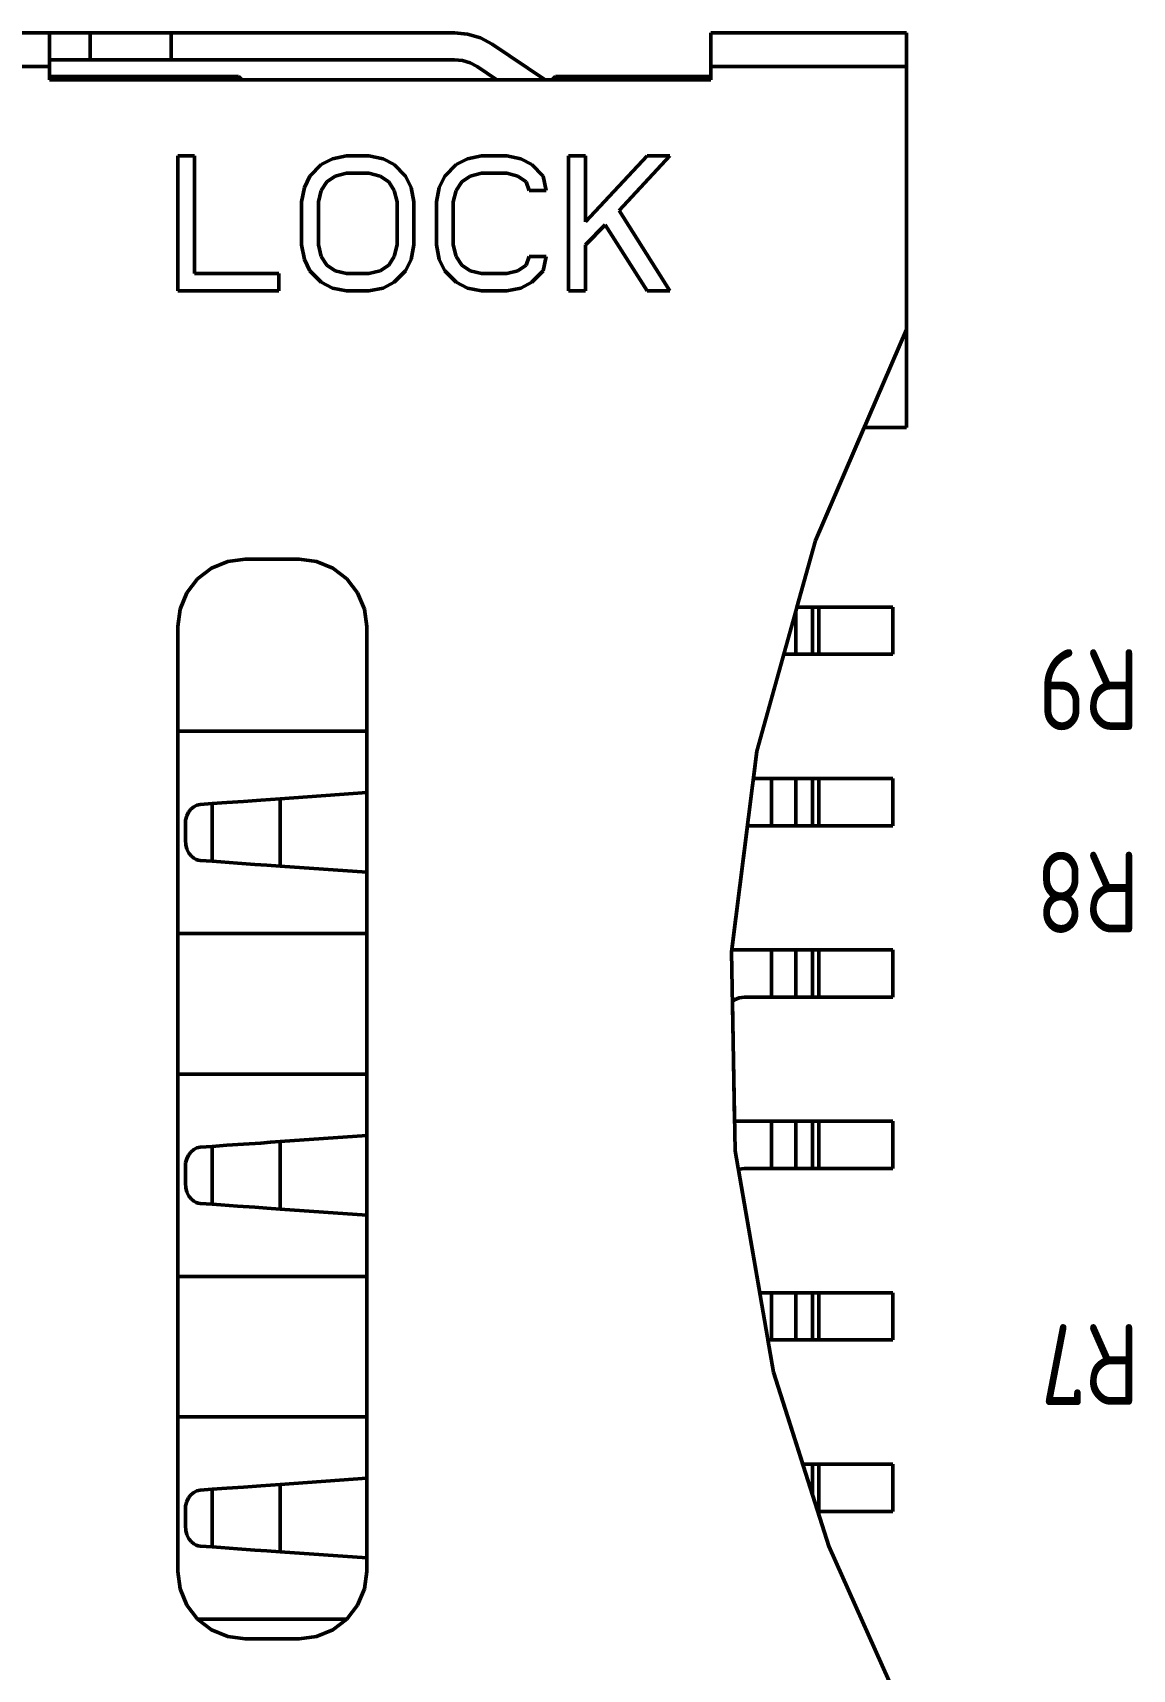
# Paper-space layout 'Layout1' of a CAD drawing. Extents: x -70 to 840, y -1 to 593.
# Drawn here: x 183.98 to 200.28, y 351.15 to 375.4 of the extents above; entities that cross this region are included whole.
import ezdxf

# ---------------------------------------------------------------- set-up
doc = ezdxf.new("R2010")
doc.units = 0
doc.header["$MEASUREMENT"] = 0
doc.layers.add('Основная', color=7, linetype='CONTINUOUS', lineweight=50)
doc.styles.add('GOST type A0', font='', dxfattribs={"oblique": 15, "height": 3.5})
doc.styles.get('GOST type A0').set_extended_font_data('GOST type A')

psp = doc.layouts.get("Layout1")

# ---------------------------------------------------------------- linework, layer by layer
at = {"layer": 'Основная'}
for p, q in [((184.228, 375.405), (167.492, 375.405)), ((184.228, 375.405), (167.492, 375.405)), ((184.228, 375.405), (167.632, 375.403)), ((184.228, 375.405), (167.632, 375.403)), ((190.228, 375.405), (184.228, 375.405)), ((184.228, 375.405), (184.248, 375.405)), ((184.228, 375.387), (184.228, 375.405)), ((190.228, 375.405), (184.228, 375.405)), ((184.228, 375.405), (184.248, 375.405)), ((184.228, 375.387), (184.228, 375.405)), ((184.248, 375.405), (184.308, 375.405)), ((184.248, 375.405), (184.308, 375.405)), ((184.308, 375.405), (184.404, 375.405)), ((184.308, 375.405), (184.404, 375.405)), ((184.404, 375.405), (184.528, 375.405)), ((184.404, 375.405), (184.528, 375.405)), ((184.528, 375.405), (184.672, 375.405)), ((184.528, 375.405), (184.672, 375.405)), ((184.672, 375.405), (184.828, 375.405)), ((184.672, 375.405), (184.828, 375.405)), ((186.028, 375.405), (184.828, 375.405)), ((184.828, 375.005), (184.828, 375.405)), ((186.028, 375.405), (184.828, 375.405)), ((184.828, 375.005), (184.828, 375.405)), ((186.028, 375.405), (190.228, 375.405)), ((186.028, 375.005), (186.028, 375.405)), ((186.028, 375.405), (190.228, 375.405)), ((186.028, 375.005), (186.028, 375.405)), ((190.424, 375.385), (190.228, 375.405)), ((190.424, 375.385), (190.228, 375.405)), ((190.424, 375.385), (190.228, 375.405)), ((190.424, 375.385), (190.228, 375.405)), ((196.928, 375.405), (194.028, 375.405)), ((194.028, 375.405), (194.028, 374.755)), ((194.028, 375.405), (196.928, 375.405)), ((194.028, 375.387), (194.028, 375.405)), ((196.928, 375.405), (194.028, 375.405)), ((194.028, 375.405), (194.028, 374.755)), ((194.028, 375.405), (196.928, 375.405)), ((194.028, 375.387), (194.028, 375.405)), ((196.928, 369.555), (196.928, 375.405)), ((196.928, 375.387), (196.928, 375.405)), ((196.928, 369.555), (196.928, 375.405)), ((196.928, 375.387), (196.928, 375.405)), ((184.228, 375.337), (184.228, 375.387)), ((184.228, 375.035), (184.228, 375.387)), ((184.228, 375.337), (184.228, 375.387)), ((184.228, 375.035), (184.228, 375.387)), ((184.228, 375.259), (184.228, 375.337)), ((184.228, 375.259), (184.228, 375.337)), ((184.228, 375.155), (184.228, 375.259)), ((184.228, 375.155), (184.228, 375.259)), ((184.228, 375.035), (184.228, 375.155)), ((184.228, 375.035), (184.228, 375.155)), ((190.614, 375.327), (190.424, 375.385)), ((190.614, 375.327), (190.424, 375.385)), ((190.614, 375.327), (190.424, 375.385)), ((190.614, 375.327), (190.424, 375.385)), ((190.786, 375.235), (190.614, 375.327)), ((190.786, 375.235), (190.614, 375.327)), ((190.786, 375.235), (190.614, 375.327)), ((190.786, 375.235), (190.614, 375.327)), ((191.574, 374.705), (190.786, 375.235)), ((191.574, 374.705), (190.786, 375.235)), ((191.574, 374.705), (190.786, 375.235)), ((191.574, 374.705), (190.786, 375.235)), ((194.028, 375.337), (194.028, 375.387)), ((194.028, 375.337), (194.028, 375.387)), ((194.028, 375.259), (194.028, 375.337)), ((194.028, 375.259), (194.028, 375.337)), ((194.028, 375.155), (194.028, 375.259)), ((194.028, 375.155), (194.028, 375.259)), ((194.028, 375.035), (194.028, 375.155)), ((194.028, 375.035), (194.028, 375.155)), ((196.928, 375.337), (196.928, 375.387)), ((196.928, 375.337), (196.928, 375.387)), ((196.928, 375.259), (196.928, 375.337)), ((196.928, 375.259), (196.928, 375.337)), ((196.928, 375.155), (196.928, 375.259)), ((196.928, 375.155), (196.928, 375.259)), ((196.928, 375.035), (196.928, 375.155)), ((196.928, 375.035), (196.928, 375.155)), ((184.228, 374.905), (184.228, 375.035)), ((184.228, 374.905), (184.228, 375.035)), ((184.248, 375.005), (184.228, 375.005)), ((184.248, 375.005), (184.228, 375.005)), ((184.248, 375.005), (184.308, 375.005)), ((184.248, 375.005), (184.308, 375.005)), ((184.308, 375.005), (184.404, 375.005)), ((184.308, 375.005), (184.404, 375.005)), ((184.404, 375.005), (184.528, 375.005)), ((184.404, 375.005), (184.528, 375.005)), ((184.528, 375.005), (184.672, 375.005)), ((184.528, 375.005), (184.672, 375.005)), ((184.828, 375.005), (184.672, 375.005)), ((184.828, 375.005), (184.672, 375.005)), ((186.028, 375.005), (184.828, 375.005)), ((186.028, 375.005), (184.828, 375.005)), ((186.028, 375.005), (190.228, 375.005)), ((186.028, 375.005), (190.228, 375.005)), ((190.346, 374.993), (190.228, 375.005)), ((190.346, 374.993), (190.228, 375.005)), ((190.46, 374.959), (190.346, 374.993)), ((190.46, 374.959), (190.346, 374.993)), ((190.564, 374.903), (190.46, 374.959)), ((190.564, 374.903), (190.46, 374.959)), ((194.028, 374.905), (194.028, 375.035)), ((194.028, 374.905), (194.028, 375.035)), ((196.928, 374.905), (196.928, 375.035)), ((196.928, 374.905), (196.928, 375.035)), ((184.228, 374.905), (170.728, 374.905)), ((184.228, 374.905), (170.728, 374.905)), ((184.228, 374.705), (184.228, 374.905)), ((184.228, 374.705), (184.228, 374.905)), ((187.028, 374.755), (184.228, 374.755)), ((187.028, 374.755), (184.228, 374.755)), ((184.228, 374.705), (194.028, 374.705)), ((184.228, 374.705), (194.028, 374.705)), ((187.078, 374.705), (187.028, 374.755)), ((187.078, 374.705), (187.028, 374.755)), ((190.856, 374.705), (190.564, 374.903)), ((190.856, 374.705), (190.564, 374.903)), ((191.678, 374.705), (191.574, 374.705)), ((191.678, 374.705), (191.574, 374.705)), ((191.728, 374.755), (191.678, 374.705)), ((191.678, 374.705), (191.728, 374.755)), ((191.728, 374.755), (191.678, 374.705)), ((191.678, 374.705), (191.728, 374.755)), ((194.028, 374.755), (191.728, 374.755)), ((194.028, 374.755), (191.728, 374.755)), ((194.028, 374.755), (191.728, 374.755)), ((194.028, 374.755), (191.728, 374.755)), ((194.028, 374.705), (194.028, 374.905)), ((194.028, 374.905), (196.928, 374.905)), ((194.028, 374.705), (194.028, 374.905)), ((194.028, 374.905), (196.928, 374.905)), ((196.928, 371.005), (196.928, 374.905)), ((196.928, 371.005), (196.928, 374.905)), ((186.128, 371.579), (186.128, 373.579)), ((186.128, 373.579), (186.378, 373.579)), ((186.128, 371.579), (186.128, 373.579)), ((186.128, 373.579), (186.378, 373.579)), ((186.378, 371.835), (186.378, 373.579)), ((186.378, 371.835), (186.378, 373.579)), ((188.086, 373.281), (188.254, 373.451)), ((188.086, 373.281), (188.254, 373.451)), ((188.254, 373.451), (188.42, 373.537)), ((188.254, 373.451), (188.42, 373.537)), ((188.42, 373.537), (188.628, 373.579)), ((188.42, 373.537), (188.628, 373.579)), ((188.628, 373.579), (188.962, 373.579)), ((188.628, 373.579), (188.962, 373.579)), ((189.17, 373.537), (188.962, 373.579)), ((189.17, 373.537), (188.962, 373.579)), ((189.336, 373.451), (189.17, 373.537)), ((189.336, 373.451), (189.17, 373.537)), ((189.504, 373.281), (189.336, 373.451)), ((189.504, 373.281), (189.336, 373.451)), ((190.086, 373.281), (190.254, 373.451)), ((190.086, 373.281), (190.254, 373.451)), ((190.254, 373.451), (190.42, 373.537)), ((190.254, 373.451), (190.42, 373.537)), ((190.42, 373.537), (190.628, 373.579)), ((190.42, 373.537), (190.628, 373.579)), ((190.628, 373.579), (191.004, 373.579)), ((190.628, 373.579), (191.004, 373.579)), ((191.212, 373.537), (191.004, 373.579)), ((191.212, 373.537), (191.004, 373.579)), ((191.378, 373.451), (191.212, 373.537)), ((191.378, 373.451), (191.212, 373.537)), ((191.544, 373.281), (191.378, 373.451)), ((191.544, 373.281), (191.378, 373.451)), ((191.92, 373.579), (192.17, 373.579)), ((191.92, 371.579), (191.92, 373.579)), ((191.92, 373.579), (192.17, 373.579)), ((191.92, 371.579), (191.92, 373.579)), ((192.17, 372.601), (193.086, 373.579)), ((192.17, 372.601), (192.17, 373.579)), ((192.17, 372.601), (193.086, 373.579)), ((192.17, 372.601), (192.17, 373.579)), ((192.67, 372.771), (193.42, 373.579)), ((192.67, 372.771), (193.42, 373.579)), ((193.086, 373.579), (193.42, 373.579)), ((193.086, 373.579), (193.42, 373.579)), ((188.004, 373.111), (188.086, 373.281)), ((188.004, 373.111), (188.086, 373.281)), ((188.336, 373.197), (188.462, 373.281)), ((188.336, 373.197), (188.462, 373.281)), ((188.462, 373.281), (188.628, 373.323)), ((188.462, 373.281), (188.628, 373.323)), ((188.962, 373.323), (188.628, 373.323)), ((188.962, 373.323), (188.628, 373.323)), ((189.128, 373.281), (188.962, 373.323)), ((189.128, 373.281), (188.962, 373.323)), ((189.254, 373.197), (189.128, 373.281)), ((189.254, 373.197), (189.128, 373.281)), ((189.586, 373.111), (189.504, 373.281)), ((189.586, 373.111), (189.504, 373.281)), ((190.004, 373.111), (190.086, 373.281)), ((190.004, 373.111), (190.086, 373.281)), ((190.336, 373.197), (190.462, 373.281)), ((190.336, 373.197), (190.462, 373.281)), ((190.462, 373.281), (190.628, 373.323)), ((190.462, 373.281), (190.628, 373.323)), ((190.628, 373.323), (191.004, 373.323)), ((190.628, 373.323), (191.004, 373.323)), ((191.17, 373.281), (191.004, 373.323)), ((191.17, 373.281), (191.004, 373.323)), ((191.294, 373.197), (191.17, 373.281)), ((191.294, 373.197), (191.17, 373.281)), ((191.586, 373.069), (191.544, 373.281)), ((191.586, 373.069), (191.544, 373.281)), ((187.962, 372.899), (188.004, 373.111)), ((187.962, 372.899), (188.004, 373.111)), ((188.212, 372.899), (188.254, 373.069)), ((188.212, 372.899), (188.254, 373.069)), ((188.254, 373.069), (188.336, 373.197)), ((188.254, 373.069), (188.336, 373.197)), ((189.336, 373.069), (189.254, 373.197)), ((189.336, 373.069), (189.254, 373.197)), ((189.378, 372.899), (189.336, 373.069)), ((189.378, 372.899), (189.336, 373.069)), ((189.628, 372.899), (189.586, 373.111)), ((189.628, 372.899), (189.586, 373.111)), ((189.962, 372.899), (190.004, 373.111)), ((189.962, 372.899), (190.004, 373.111)), ((190.212, 372.899), (190.254, 373.069)), ((190.212, 372.899), (190.254, 373.069)), ((190.254, 373.069), (190.336, 373.197)), ((190.254, 373.069), (190.336, 373.197)), ((191.336, 373.069), (191.294, 373.197)), ((191.336, 373.069), (191.294, 373.197)), ((191.336, 373.069), (191.586, 373.069)), ((191.336, 373.069), (191.586, 373.069)), ((187.962, 372.261), (187.962, 372.899)), ((187.962, 372.261), (187.962, 372.899)), ((188.212, 372.261), (188.212, 372.899)), ((188.212, 372.261), (188.212, 372.899)), ((189.378, 372.261), (189.378, 372.899)), ((189.378, 372.261), (189.378, 372.899)), ((189.628, 372.261), (189.628, 372.899)), ((189.628, 372.261), (189.628, 372.899)), ((189.962, 372.261), (189.962, 372.899)), ((189.962, 372.261), (189.962, 372.899)), ((190.212, 372.261), (190.212, 372.899)), ((190.212, 372.261), (190.212, 372.899)), ((193.42, 371.579), (192.67, 372.771)), ((193.42, 371.579), (192.67, 372.771)), ((192.17, 372.261), (192.462, 372.557)), ((192.17, 372.261), (192.462, 372.557)), ((193.086, 371.579), (192.462, 372.557)), ((193.086, 371.579), (192.462, 372.557)), ((188.004, 372.047), (187.962, 372.261)), ((188.004, 372.047), (187.962, 372.261)), ((188.254, 372.089), (188.212, 372.261)), ((188.254, 372.089), (188.212, 372.261)), ((189.336, 372.089), (189.378, 372.261)), ((189.336, 372.089), (189.378, 372.261)), ((189.586, 372.047), (189.628, 372.261)), ((189.586, 372.047), (189.628, 372.261)), ((190.004, 372.047), (189.962, 372.261)), ((190.004, 372.047), (189.962, 372.261)), ((190.254, 372.089), (190.212, 372.261)), ((190.254, 372.089), (190.212, 372.261)), ((192.17, 371.579), (192.17, 372.261)), ((192.17, 371.579), (192.17, 372.261)), ((188.086, 371.877), (188.004, 372.047)), ((188.086, 371.877), (188.004, 372.047)), ((188.336, 371.963), (188.254, 372.089)), ((188.336, 371.963), (188.254, 372.089)), ((189.254, 371.963), (189.336, 372.089)), ((189.254, 371.963), (189.336, 372.089)), ((189.504, 371.877), (189.586, 372.047)), ((189.504, 371.877), (189.586, 372.047)), ((190.086, 371.877), (190.004, 372.047)), ((190.086, 371.877), (190.004, 372.047)), ((190.336, 371.963), (190.254, 372.089)), ((190.336, 371.963), (190.254, 372.089)), ((191.294, 371.963), (191.336, 372.089)), ((191.294, 371.963), (191.336, 372.089)), ((191.336, 372.089), (191.586, 372.089)), ((191.336, 372.089), (191.586, 372.089)), ((191.544, 371.877), (191.586, 372.089)), ((191.544, 371.877), (191.586, 372.089)), ((186.378, 371.835), (187.628, 371.835)), ((186.378, 371.835), (187.628, 371.835)), ((187.628, 371.579), (187.628, 371.835)), ((187.628, 371.579), (187.628, 371.835)), ((188.254, 371.707), (188.086, 371.877)), ((188.254, 371.707), (188.086, 371.877)), ((188.462, 371.877), (188.336, 371.963)), ((188.462, 371.877), (188.336, 371.963)), ((188.628, 371.835), (188.462, 371.877)), ((188.628, 371.835), (188.462, 371.877)), ((188.628, 371.835), (188.962, 371.835)), ((188.628, 371.835), (188.962, 371.835)), ((188.962, 371.835), (189.128, 371.877)), ((188.962, 371.835), (189.128, 371.877)), ((189.128, 371.877), (189.254, 371.963)), ((189.128, 371.877), (189.254, 371.963)), ((189.336, 371.707), (189.504, 371.877)), ((189.336, 371.707), (189.504, 371.877)), ((190.254, 371.707), (190.086, 371.877)), ((190.254, 371.707), (190.086, 371.877)), ((190.462, 371.877), (190.336, 371.963)), ((190.462, 371.877), (190.336, 371.963)), ((190.628, 371.835), (190.462, 371.877)), ((190.628, 371.835), (190.462, 371.877)), ((190.628, 371.835), (191.004, 371.835)), ((190.628, 371.835), (191.004, 371.835)), ((191.004, 371.835), (191.17, 371.877)), ((191.004, 371.835), (191.17, 371.877)), ((191.17, 371.877), (191.294, 371.963)), ((191.17, 371.877), (191.294, 371.963)), ((191.378, 371.707), (191.544, 371.877)), ((191.378, 371.707), (191.544, 371.877)), ((186.128, 371.579), (187.628, 371.579)), ((186.128, 371.579), (187.628, 371.579)), ((188.42, 371.621), (188.254, 371.707)), ((188.42, 371.621), (188.254, 371.707)), ((188.628, 371.579), (188.42, 371.621)), ((188.628, 371.579), (188.42, 371.621)), ((188.628, 371.579), (188.962, 371.579)), ((188.628, 371.579), (188.962, 371.579)), ((188.962, 371.579), (189.17, 371.621)), ((188.962, 371.579), (189.17, 371.621)), ((189.17, 371.621), (189.336, 371.707)), ((189.17, 371.621), (189.336, 371.707)), ((190.42, 371.621), (190.254, 371.707)), ((190.42, 371.621), (190.254, 371.707)), ((190.628, 371.579), (190.42, 371.621)), ((190.628, 371.579), (190.42, 371.621)), ((190.628, 371.579), (191.004, 371.579)), ((190.628, 371.579), (191.004, 371.579)), ((191.004, 371.579), (191.212, 371.621)), ((191.004, 371.579), (191.212, 371.621)), ((191.212, 371.621), (191.378, 371.707)), ((191.212, 371.621), (191.378, 371.707)), ((191.92, 371.579), (192.17, 371.579)), ((191.92, 371.579), (192.17, 371.579)), ((193.086, 371.579), (193.42, 371.579)), ((193.086, 371.579), (193.42, 371.579)), ((195.578, 367.883), (196.928, 371.005)), ((195.578, 367.883), (196.928, 371.005)), ((196.928, 369.555), (196.928, 371.005)), ((196.928, 369.555), (196.928, 371.005)), ((195.578, 367.883), (196.302, 369.555)), ((195.578, 367.883), (196.302, 369.555)), ((196.302, 369.555), (196.928, 369.555)), ((196.928, 369.555), (196.302, 369.555)), ((196.302, 369.555), (196.928, 369.555)), ((196.928, 369.555), (196.302, 369.555)), ((194.712, 364.761), (195.578, 367.883)), ((194.712, 364.761), (195.578, 367.883)), ((195.304, 366.895), (195.578, 367.883)), ((195.304, 366.895), (195.578, 367.883)), ((186.422, 367.311), (186.628, 367.471)), ((186.422, 367.311), (186.628, 367.471)), ((186.628, 367.471), (186.87, 367.571)), ((186.628, 367.471), (186.87, 367.571)), ((186.87, 367.571), (187.128, 367.605)), ((186.87, 367.571), (187.128, 367.605)), ((187.928, 367.605), (187.128, 367.605)), ((187.928, 367.605), (187.128, 367.605)), ((188.186, 367.571), (187.928, 367.605)), ((188.186, 367.571), (187.928, 367.605)), ((188.428, 367.471), (188.186, 367.571)), ((188.428, 367.471), (188.186, 367.571)), ((188.636, 367.311), (188.428, 367.471)), ((188.636, 367.311), (188.428, 367.471)), ((186.262, 367.105), (186.422, 367.311)), ((186.262, 367.105), (186.422, 367.311)), ((188.794, 367.105), (188.636, 367.311)), ((188.794, 367.105), (188.636, 367.311)), ((186.162, 366.863), (186.262, 367.105)), ((186.162, 366.863), (186.262, 367.105)), ((188.894, 366.863), (188.794, 367.105)), ((188.894, 366.863), (188.794, 367.105)), ((186.128, 366.605), (186.162, 366.863)), ((186.128, 366.605), (186.162, 366.863)), ((188.928, 366.605), (188.894, 366.863)), ((188.928, 366.605), (188.894, 366.863)), ((195.288, 366.195), (195.288, 366.839)), ((195.288, 366.195), (195.288, 366.839)), ((196.728, 366.895), (195.304, 366.895)), ((195.304, 366.895), (195.538, 366.895)), ((196.728, 366.895), (195.304, 366.895)), ((195.304, 366.895), (195.538, 366.895)), ((195.554, 366.895), (195.538, 366.895)), ((195.538, 366.195), (195.538, 366.895)), ((195.554, 366.895), (195.538, 366.895)), ((195.538, 366.195), (195.538, 366.895)), ((195.554, 366.895), (195.574, 366.895)), ((195.554, 366.895), (195.574, 366.895)), ((195.574, 366.895), (195.6, 366.895)), ((195.574, 366.895), (195.6, 366.895)), ((195.6, 366.895), (195.628, 366.895)), ((195.6, 366.895), (195.628, 366.895)), ((195.628, 366.895), (196.728, 366.895)), ((195.628, 366.195), (195.628, 366.895)), ((195.628, 366.895), (196.728, 366.895)), ((195.628, 366.195), (195.628, 366.895)), ((196.728, 366.195), (196.728, 366.895)), ((196.728, 366.195), (196.728, 366.895)), ((196.728, 366.195), (196.728, 366.895)), ((196.728, 366.195), (196.728, 366.895)), ((186.128, 352.605), (186.128, 366.605)), ((186.128, 352.605), (186.128, 366.605)), ((188.928, 352.605), (188.928, 366.605)), ((188.928, 352.605), (188.928, 366.605)), ((194.712, 364.761), (195.11, 366.195)), ((194.712, 364.761), (195.11, 366.195)), ((195.11, 366.195), (196.728, 366.195)), ((195.11, 366.195), (195.14, 366.195)), ((195.11, 366.195), (196.728, 366.195)), ((195.11, 366.195), (195.14, 366.195)), ((195.14, 366.195), (195.2, 366.195)), ((195.14, 366.195), (195.2, 366.195)), ((195.2, 366.195), (195.25, 366.195)), ((195.2, 366.195), (195.25, 366.195)), ((195.25, 366.195), (195.288, 366.195)), ((195.25, 366.195), (195.288, 366.195)), ((195.288, 366.195), (195.538, 366.195)), ((195.288, 366.195), (195.538, 366.195)), ((195.548, 366.195), (195.538, 366.195)), ((195.548, 366.195), (195.538, 366.195)), ((195.548, 366.195), (195.56, 366.195)), ((195.548, 366.195), (195.56, 366.195)), ((195.56, 366.195), (195.576, 366.195)), ((195.56, 366.195), (195.576, 366.195)), ((195.576, 366.195), (195.592, 366.195)), ((195.576, 366.195), (195.592, 366.195)), ((195.592, 366.195), (195.61, 366.195)), ((195.592, 366.195), (195.61, 366.195)), ((195.61, 366.195), (195.628, 366.195)), ((195.61, 366.195), (195.628, 366.195)), ((195.628, 366.195), (196.728, 366.195)), ((195.628, 366.195), (196.728, 366.195)), ((188.928, 365.055), (186.128, 365.055)), ((188.928, 365.055), (186.128, 365.055)), ((194.334, 361.787), (194.712, 364.761)), ((194.334, 361.787), (194.712, 364.761)), ((194.66, 364.355), (194.712, 364.761)), ((194.66, 364.355), (194.712, 364.761)), ((196.728, 364.355), (194.66, 364.355)), ((194.66, 364.355), (194.928, 364.355)), ((196.728, 364.355), (194.66, 364.355)), ((194.66, 364.355), (194.928, 364.355)), ((194.928, 364.355), (195.038, 364.355)), ((194.928, 363.655), (194.928, 364.355)), ((194.928, 364.355), (195.038, 364.355)), ((194.928, 363.655), (194.928, 364.355)), ((195.038, 364.355), (195.14, 364.355)), ((195.038, 364.355), (195.14, 364.355)), ((195.14, 364.355), (195.226, 364.355)), ((195.14, 364.355), (195.226, 364.355)), ((195.226, 364.355), (195.288, 364.355)), ((195.226, 364.355), (195.288, 364.355)), ((195.288, 364.355), (195.538, 364.355)), ((195.288, 363.655), (195.288, 364.355)), ((195.288, 364.355), (195.538, 364.355)), ((195.288, 363.655), (195.288, 364.355)), ((195.554, 364.355), (195.538, 364.355)), ((195.538, 363.655), (195.538, 364.355)), ((195.554, 364.355), (195.538, 364.355)), ((195.538, 363.655), (195.538, 364.355)), ((195.554, 364.355), (195.574, 364.355)), ((195.554, 364.355), (195.574, 364.355)), ((195.574, 364.355), (195.6, 364.355)), ((195.574, 364.355), (195.6, 364.355)), ((195.6, 364.355), (195.628, 364.355)), ((195.6, 364.355), (195.628, 364.355)), ((195.628, 364.355), (196.728, 364.355)), ((195.628, 363.655), (195.628, 364.355)), ((195.628, 364.355), (196.728, 364.355)), ((195.628, 363.655), (195.628, 364.355)), ((196.728, 363.655), (196.728, 364.355)), ((196.728, 363.655), (196.728, 364.355)), ((196.728, 363.655), (196.728, 364.355)), ((196.728, 363.655), (196.728, 364.355)), ((186.636, 363.983), (186.856, 363.999)), ((186.636, 363.983), (186.856, 363.999)), ((186.856, 363.999), (187.102, 364.015)), ((186.856, 363.999), (187.102, 364.015)), ((187.102, 364.015), (187.36, 364.033)), ((187.102, 364.015), (187.36, 364.033)), ((187.36, 364.033), (187.502, 364.043)), ((187.36, 364.033), (187.502, 364.043)), ((187.502, 364.043), (187.646, 364.053)), ((187.502, 364.043), (187.646, 364.053)), ((187.646, 364.053), (188.928, 364.145)), ((187.646, 364.053), (188.928, 364.145)), ((187.646, 363.055), (187.646, 364.053)), ((187.646, 363.055), (187.646, 364.053)), ((186.244, 363.737), (186.262, 363.799)), ((186.244, 363.737), (186.262, 363.799)), ((186.262, 363.799), (186.286, 363.853)), ((186.262, 363.799), (186.286, 363.853)), ((186.286, 363.853), (186.32, 363.899)), ((186.286, 363.853), (186.32, 363.899)), ((186.32, 363.899), (186.364, 363.935)), ((186.32, 363.899), (186.364, 363.935)), ((186.364, 363.935), (186.41, 363.959)), ((186.364, 363.935), (186.41, 363.959)), ((186.41, 363.959), (186.46, 363.971)), ((186.41, 363.959), (186.46, 363.971)), ((186.46, 363.971), (186.636, 363.983)), ((186.46, 363.971), (186.636, 363.983)), ((186.636, 363.127), (186.636, 363.983)), ((186.636, 363.127), (186.636, 363.983)), ((186.24, 363.671), (186.244, 363.737)), ((186.24, 363.671), (186.244, 363.737)), ((186.24, 363.439), (186.24, 363.671)), ((186.24, 363.439), (186.24, 363.671)), ((194.338, 361.815), (194.572, 363.655)), ((194.338, 361.815), (194.572, 363.655)), ((194.928, 363.655), (194.57, 363.655)), ((194.928, 363.655), (194.57, 363.655)), ((194.572, 363.655), (196.728, 363.655)), ((194.572, 363.655), (196.728, 363.655)), ((195.002, 363.655), (194.928, 363.655)), ((195.002, 363.655), (194.928, 363.655)), ((195.074, 363.655), (195.002, 363.655)), ((195.074, 363.655), (195.002, 363.655)), ((195.074, 363.655), (195.14, 363.655)), ((195.074, 363.655), (195.14, 363.655)), ((195.14, 363.655), (195.2, 363.655)), ((195.14, 363.655), (195.2, 363.655)), ((195.2, 363.655), (195.25, 363.655)), ((195.2, 363.655), (195.25, 363.655)), ((195.25, 363.655), (195.288, 363.655)), ((195.25, 363.655), (195.288, 363.655)), ((195.288, 363.655), (195.538, 363.655)), ((195.288, 363.655), (195.538, 363.655)), ((195.548, 363.655), (195.538, 363.655)), ((195.548, 363.655), (195.538, 363.655)), ((195.56, 363.655), (195.548, 363.655)), ((195.56, 363.655), (195.548, 363.655)), ((195.56, 363.655), (195.576, 363.655)), ((195.56, 363.655), (195.576, 363.655)), ((195.576, 363.655), (195.592, 363.655)), ((195.576, 363.655), (195.592, 363.655)), ((195.592, 363.655), (195.61, 363.655)), ((195.592, 363.655), (195.61, 363.655)), ((195.61, 363.655), (195.628, 363.655)), ((195.61, 363.655), (195.628, 363.655)), ((195.628, 363.655), (196.728, 363.655)), ((195.628, 363.655), (196.728, 363.655)), ((186.246, 363.369), (186.24, 363.439)), ((186.246, 363.369), (186.24, 363.439)), ((186.262, 363.305), (186.246, 363.369)), ((186.262, 363.305), (186.246, 363.369)), ((186.292, 363.247), (186.262, 363.305)), ((186.292, 363.247), (186.262, 363.305)), ((186.33, 363.201), (186.292, 363.247)), ((186.33, 363.201), (186.292, 363.247)), ((186.364, 363.173), (186.33, 363.201)), ((186.364, 363.173), (186.33, 363.201)), ((186.402, 363.153), (186.364, 363.173)), ((186.402, 363.153), (186.364, 363.173)), ((186.43, 363.143), (186.402, 363.153)), ((186.43, 363.143), (186.402, 363.153)), ((186.46, 363.139), (186.43, 363.143)), ((186.46, 363.139), (186.43, 363.143)), ((186.636, 363.127), (186.46, 363.139)), ((186.636, 363.127), (186.46, 363.139)), ((186.764, 363.117), (186.636, 363.127)), ((186.764, 363.117), (186.636, 363.127)), ((187.014, 363.099), (186.764, 363.117)), ((187.014, 363.099), (186.764, 363.117)), ((187.27, 363.081), (187.014, 363.099)), ((187.27, 363.081), (187.014, 363.099)), ((187.45, 363.069), (187.27, 363.081)), ((187.45, 363.069), (187.27, 363.081)), ((187.646, 363.055), (187.45, 363.069)), ((187.646, 363.055), (187.45, 363.069)), ((188.928, 362.965), (187.646, 363.055)), ((188.928, 362.965), (187.646, 363.055)), ((188.928, 362.055), (186.128, 362.055)), ((188.928, 362.055), (186.128, 362.055)), ((194.336, 361.815), (194.928, 361.815)), ((194.336, 361.815), (194.928, 361.815)), ((196.728, 361.815), (194.338, 361.815)), ((196.728, 361.815), (194.338, 361.815)), ((194.928, 361.815), (195.038, 361.815)), ((194.928, 361.115), (194.928, 361.815)), ((194.928, 361.815), (195.038, 361.815)), ((194.928, 361.115), (194.928, 361.815)), ((195.14, 361.815), (195.038, 361.815)), ((195.14, 361.815), (195.038, 361.815)), ((195.14, 361.815), (195.226, 361.815)), ((195.14, 361.815), (195.226, 361.815)), ((195.288, 361.815), (195.226, 361.815)), ((195.288, 361.815), (195.226, 361.815)), ((195.288, 361.815), (195.538, 361.815)), ((195.288, 361.115), (195.288, 361.815)), ((195.288, 361.815), (195.538, 361.815)), ((195.288, 361.115), (195.288, 361.815)), ((195.538, 361.815), (195.554, 361.815)), ((195.538, 361.115), (195.538, 361.815)), ((195.538, 361.815), (195.554, 361.815)), ((195.538, 361.115), (195.538, 361.815)), ((195.554, 361.815), (195.574, 361.815)), ((195.554, 361.815), (195.574, 361.815)), ((195.574, 361.815), (195.6, 361.815)), ((195.574, 361.815), (195.6, 361.815)), ((195.628, 361.815), (195.6, 361.815)), ((195.628, 361.815), (195.6, 361.815)), ((196.728, 361.815), (195.628, 361.815)), ((195.628, 361.115), (195.628, 361.815)), ((196.728, 361.815), (195.628, 361.815)), ((195.628, 361.115), (195.628, 361.815)), ((196.728, 361.115), (196.728, 361.815)), ((196.728, 361.115), (196.728, 361.815)), ((196.728, 361.115), (196.728, 361.815)), ((196.728, 361.115), (196.728, 361.815)), ((194.39, 358.837), (194.334, 361.787)), ((194.39, 358.837), (194.334, 361.787)), ((194.378, 361.075), (194.45, 361.105)), ((194.378, 361.075), (194.45, 361.105)), ((194.378, 361.075), (194.45, 361.105)), ((194.378, 361.075), (194.45, 361.105)), ((194.45, 361.105), (194.528, 361.115)), ((194.45, 361.105), (194.528, 361.115)), ((194.45, 361.105), (194.528, 361.115)), ((194.45, 361.105), (194.528, 361.115)), ((194.528, 361.115), (196.728, 361.115)), ((194.928, 361.115), (194.528, 361.115)), ((194.528, 361.115), (196.728, 361.115)), ((194.928, 361.115), (194.528, 361.115)), ((195.002, 361.115), (194.928, 361.115)), ((195.002, 361.115), (194.928, 361.115)), ((195.074, 361.115), (195.002, 361.115)), ((195.074, 361.115), (195.002, 361.115)), ((195.074, 361.115), (195.14, 361.115)), ((195.074, 361.115), (195.14, 361.115)), ((195.14, 361.115), (195.2, 361.115)), ((195.14, 361.115), (195.2, 361.115)), ((195.2, 361.115), (195.25, 361.115)), ((195.2, 361.115), (195.25, 361.115)), ((195.25, 361.115), (195.288, 361.115)), ((195.25, 361.115), (195.288, 361.115)), ((195.288, 361.115), (195.538, 361.115)), ((195.288, 361.115), (195.538, 361.115)), ((195.548, 361.115), (195.538, 361.115)), ((195.548, 361.115), (195.538, 361.115)), ((195.56, 361.115), (195.548, 361.115)), ((195.56, 361.115), (195.548, 361.115)), ((195.576, 361.115), (195.56, 361.115)), ((195.576, 361.115), (195.56, 361.115)), ((195.576, 361.115), (195.592, 361.115)), ((195.576, 361.115), (195.592, 361.115)), ((195.592, 361.115), (195.61, 361.115)), ((195.592, 361.115), (195.61, 361.115)), ((195.61, 361.115), (195.628, 361.115)), ((195.61, 361.115), (195.628, 361.115)), ((196.728, 361.115), (195.628, 361.115)), ((196.728, 361.115), (195.628, 361.115)), ((194.348, 361.051), (194.378, 361.075)), ((194.348, 361.051), (194.378, 361.075)), ((194.348, 361.051), (194.378, 361.075)), ((194.348, 361.051), (194.378, 361.075)), ((194.382, 359.275), (194.348, 361.051)), ((194.382, 359.275), (194.348, 361.051)), ((188.928, 359.975), (186.128, 359.975)), ((188.928, 359.975), (186.128, 359.975)), ((196.728, 359.275), (194.382, 359.275)), ((194.382, 359.275), (194.928, 359.275)), ((196.728, 359.275), (194.382, 359.275)), ((194.382, 359.275), (194.928, 359.275)), ((194.928, 359.275), (195.038, 359.275)), ((194.928, 358.575), (194.928, 359.275)), ((194.928, 359.275), (195.038, 359.275)), ((194.928, 358.575), (194.928, 359.275)), ((195.14, 359.275), (195.038, 359.275)), ((195.14, 359.275), (195.038, 359.275)), ((195.14, 359.275), (195.226, 359.275)), ((195.14, 359.275), (195.226, 359.275)), ((195.288, 359.275), (195.226, 359.275)), ((195.288, 359.275), (195.226, 359.275)), ((195.288, 359.275), (195.538, 359.275)), ((195.288, 358.575), (195.288, 359.275)), ((195.288, 359.275), (195.538, 359.275)), ((195.288, 358.575), (195.288, 359.275)), ((195.538, 359.275), (195.554, 359.275)), ((195.538, 358.575), (195.538, 359.275)), ((195.538, 359.275), (195.554, 359.275)), ((195.538, 358.575), (195.538, 359.275)), ((195.554, 359.275), (195.574, 359.275)), ((195.554, 359.275), (195.574, 359.275)), ((195.574, 359.275), (195.6, 359.275)), ((195.574, 359.275), (195.6, 359.275)), ((195.628, 359.275), (195.6, 359.275)), ((195.628, 359.275), (195.6, 359.275)), ((196.728, 359.275), (195.628, 359.275)), ((195.628, 358.575), (195.628, 359.275)), ((196.728, 359.275), (195.628, 359.275)), ((195.628, 358.575), (195.628, 359.275)), ((196.728, 358.575), (196.728, 359.275)), ((196.728, 358.575), (196.728, 359.275)), ((196.728, 358.575), (196.728, 359.275)), ((196.728, 358.575), (196.728, 359.275)), ((186.46, 358.891), (186.636, 358.903)), ((186.46, 358.891), (186.636, 358.903)), ((186.636, 358.903), (186.856, 358.919)), ((186.636, 358.903), (186.856, 358.919)), ((186.636, 358.047), (186.636, 358.903)), ((186.636, 358.047), (186.636, 358.903)), ((186.856, 358.919), (187.102, 358.935)), ((186.856, 358.919), (187.102, 358.935)), ((187.102, 358.935), (187.36, 358.953)), ((187.102, 358.935), (187.36, 358.953)), ((187.36, 358.953), (187.502, 358.963)), ((187.36, 358.953), (187.502, 358.963)), ((187.502, 358.963), (187.646, 358.973)), ((187.502, 358.963), (187.646, 358.973)), ((187.646, 358.973), (188.928, 359.065)), ((187.646, 358.973), (188.928, 359.065)), ((187.646, 357.975), (187.646, 358.973)), ((187.646, 357.975), (187.646, 358.973)), ((186.244, 358.657), (186.262, 358.719)), ((186.244, 358.657), (186.262, 358.719)), ((186.262, 358.719), (186.286, 358.773)), ((186.262, 358.719), (186.286, 358.773)), ((186.286, 358.773), (186.32, 358.819)), ((186.286, 358.773), (186.32, 358.819)), ((186.32, 358.819), (186.364, 358.855)), ((186.32, 358.819), (186.364, 358.855)), ((186.364, 358.855), (186.41, 358.879)), ((186.364, 358.855), (186.41, 358.879)), ((186.41, 358.879), (186.46, 358.891)), ((186.41, 358.879), (186.46, 358.891)), ((194.96, 355.557), (194.39, 358.837)), ((194.96, 355.557), (194.39, 358.837)), ((186.24, 358.591), (186.244, 358.657)), ((186.24, 358.591), (186.244, 358.657)), ((186.24, 358.359), (186.24, 358.591)), ((186.24, 358.359), (186.24, 358.591)), ((194.438, 358.559), (194.45, 358.565)), ((194.438, 358.559), (194.45, 358.565)), ((194.438, 358.559), (194.45, 358.565)), ((194.438, 358.559), (194.45, 358.565)), ((194.756, 356.735), (194.438, 358.559)), ((194.756, 356.735), (194.438, 358.559)), ((194.45, 358.565), (194.528, 358.575)), ((194.45, 358.565), (194.528, 358.575)), ((194.45, 358.565), (194.528, 358.575)), ((194.45, 358.565), (194.528, 358.575)), ((194.528, 358.575), (196.728, 358.575)), ((194.928, 358.575), (194.528, 358.575)), ((194.528, 358.575), (196.728, 358.575)), ((194.928, 358.575), (194.528, 358.575)), ((195.002, 358.575), (194.928, 358.575)), ((195.002, 358.575), (194.928, 358.575)), ((195.074, 358.575), (195.002, 358.575)), ((195.074, 358.575), (195.002, 358.575)), ((195.074, 358.575), (195.14, 358.575)), ((195.074, 358.575), (195.14, 358.575)), ((195.14, 358.575), (195.2, 358.575)), ((195.14, 358.575), (195.2, 358.575)), ((195.2, 358.575), (195.25, 358.575)), ((195.2, 358.575), (195.25, 358.575)), ((195.25, 358.575), (195.288, 358.575)), ((195.25, 358.575), (195.288, 358.575)), ((195.288, 358.575), (195.538, 358.575)), ((195.288, 358.575), (195.538, 358.575)), ((195.548, 358.575), (195.538, 358.575)), ((195.548, 358.575), (195.538, 358.575)), ((195.56, 358.575), (195.548, 358.575)), ((195.56, 358.575), (195.548, 358.575)), ((195.56, 358.575), (195.576, 358.575)), ((195.56, 358.575), (195.576, 358.575)), ((195.576, 358.575), (195.592, 358.575)), ((195.576, 358.575), (195.592, 358.575)), ((195.592, 358.575), (195.61, 358.575)), ((195.592, 358.575), (195.61, 358.575)), ((195.61, 358.575), (195.628, 358.575)), ((195.61, 358.575), (195.628, 358.575)), ((195.628, 358.575), (196.728, 358.575)), ((195.628, 358.575), (196.728, 358.575)), ((186.246, 358.289), (186.24, 358.359)), ((186.246, 358.289), (186.24, 358.359)), ((186.262, 358.225), (186.246, 358.289)), ((186.262, 358.225), (186.246, 358.289)), ((186.292, 358.167), (186.262, 358.225)), ((186.292, 358.167), (186.262, 358.225)), ((186.33, 358.121), (186.292, 358.167)), ((186.33, 358.121), (186.292, 358.167)), ((186.364, 358.093), (186.33, 358.121)), ((186.364, 358.093), (186.33, 358.121)), ((186.402, 358.073), (186.364, 358.093)), ((186.402, 358.073), (186.364, 358.093)), ((186.43, 358.063), (186.402, 358.073)), ((186.43, 358.063), (186.402, 358.073)), ((186.46, 358.059), (186.43, 358.063)), ((186.46, 358.059), (186.43, 358.063)), ((186.636, 358.047), (186.46, 358.059)), ((186.636, 358.047), (186.46, 358.059)), ((186.764, 358.037), (186.636, 358.047)), ((186.764, 358.037), (186.636, 358.047)), ((187.014, 358.019), (186.764, 358.037)), ((187.014, 358.019), (186.764, 358.037)), ((187.27, 358.001), (187.014, 358.019)), ((187.27, 358.001), (187.014, 358.019)), ((187.45, 357.989), (187.27, 358.001)), ((187.45, 357.989), (187.27, 358.001)), ((187.646, 357.975), (187.45, 357.989)), ((187.646, 357.975), (187.45, 357.989)), ((188.928, 357.885), (187.646, 357.975)), ((188.928, 357.885), (187.646, 357.975)), ((188.928, 356.975), (186.128, 356.975)), ((188.928, 356.975), (186.128, 356.975)), ((196.728, 356.735), (194.756, 356.735)), ((194.928, 356.735), (194.756, 356.735)), ((196.728, 356.735), (194.756, 356.735)), ((194.928, 356.735), (194.756, 356.735)), ((195.038, 356.735), (194.928, 356.735)), ((194.928, 356.035), (194.928, 356.735)), ((195.038, 356.735), (194.928, 356.735)), ((194.928, 356.035), (194.928, 356.735)), ((195.038, 356.735), (195.14, 356.735)), ((195.038, 356.735), (195.14, 356.735)), ((195.14, 356.735), (195.226, 356.735)), ((195.14, 356.735), (195.226, 356.735)), ((195.226, 356.735), (195.288, 356.735)), ((195.226, 356.735), (195.288, 356.735)), ((195.288, 356.735), (195.538, 356.735)), ((195.288, 356.035), (195.288, 356.735)), ((195.288, 356.735), (195.538, 356.735)), ((195.288, 356.035), (195.288, 356.735)), ((195.554, 356.735), (195.538, 356.735)), ((195.538, 356.035), (195.538, 356.735)), ((195.554, 356.735), (195.538, 356.735)), ((195.538, 356.035), (195.538, 356.735)), ((195.554, 356.735), (195.574, 356.735)), ((195.554, 356.735), (195.574, 356.735)), ((195.574, 356.735), (195.6, 356.735)), ((195.574, 356.735), (195.6, 356.735)), ((195.6, 356.735), (195.628, 356.735)), ((195.6, 356.735), (195.628, 356.735)), ((195.628, 356.735), (196.728, 356.735)), ((195.628, 356.035), (195.628, 356.735)), ((195.628, 356.735), (196.728, 356.735)), ((195.628, 356.035), (195.628, 356.735)), ((196.728, 356.035), (196.728, 356.735)), ((196.728, 356.035), (196.728, 356.735)), ((196.728, 356.035), (196.728, 356.735)), ((196.728, 356.035), (196.728, 356.735)), ((194.96, 355.557), (194.876, 356.035)), ((194.876, 356.035), (196.728, 356.035)), ((194.928, 356.035), (194.876, 356.035)), ((194.96, 355.557), (194.876, 356.035)), ((194.876, 356.035), (196.728, 356.035)), ((194.928, 356.035), (194.876, 356.035)), ((195.002, 356.035), (194.928, 356.035)), ((195.002, 356.035), (194.928, 356.035)), ((195.074, 356.035), (195.002, 356.035)), ((195.074, 356.035), (195.002, 356.035)), ((195.074, 356.035), (195.14, 356.035)), ((195.074, 356.035), (195.14, 356.035)), ((195.14, 356.035), (195.2, 356.035)), ((195.14, 356.035), (195.2, 356.035)), ((195.2, 356.035), (195.25, 356.035)), ((195.2, 356.035), (195.25, 356.035)), ((195.25, 356.035), (195.288, 356.035)), ((195.25, 356.035), (195.288, 356.035)), ((195.288, 356.035), (195.538, 356.035)), ((195.288, 356.035), (195.538, 356.035)), ((195.548, 356.035), (195.538, 356.035)), ((195.548, 356.035), (195.538, 356.035)), ((195.548, 356.035), (195.56, 356.035)), ((195.548, 356.035), (195.56, 356.035)), ((195.56, 356.035), (195.576, 356.035)), ((195.56, 356.035), (195.576, 356.035)), ((195.576, 356.035), (195.592, 356.035)), ((195.576, 356.035), (195.592, 356.035)), ((195.592, 356.035), (195.61, 356.035)), ((195.592, 356.035), (195.61, 356.035)), ((195.61, 356.035), (195.628, 356.035)), ((195.61, 356.035), (195.628, 356.035)), ((195.628, 356.035), (196.728, 356.035)), ((195.628, 356.035), (196.728, 356.035)), ((195.394, 354.195), (194.96, 355.557)), ((195.78, 352.981), (194.96, 355.557)), ((195.394, 354.195), (194.96, 355.557)), ((195.78, 352.981), (194.96, 355.557)), ((188.928, 354.895), (186.128, 354.895)), ((188.928, 354.895), (186.128, 354.895)), ((196.728, 354.195), (195.394, 354.195)), ((195.394, 354.195), (195.538, 354.195)), ((196.728, 354.195), (195.394, 354.195)), ((195.394, 354.195), (195.538, 354.195)), ((195.554, 354.195), (195.538, 354.195)), ((195.538, 353.739), (195.538, 354.195)), ((195.554, 354.195), (195.538, 354.195)), ((195.538, 353.739), (195.538, 354.195)), ((195.554, 354.195), (195.574, 354.195)), ((195.554, 354.195), (195.574, 354.195)), ((195.574, 354.195), (195.6, 354.195)), ((195.574, 354.195), (195.6, 354.195)), ((195.6, 354.195), (195.628, 354.195)), ((195.6, 354.195), (195.628, 354.195)), ((195.628, 354.195), (196.728, 354.195)), ((195.628, 353.495), (195.628, 354.195)), ((195.628, 354.195), (196.728, 354.195)), ((195.628, 353.495), (195.628, 354.195)), ((196.728, 353.495), (196.728, 354.195)), ((196.728, 353.495), (196.728, 354.195)), ((196.728, 353.495), (196.728, 354.195)), ((196.728, 353.495), (196.728, 354.195)), ((186.41, 353.799), (186.46, 353.811)), ((186.41, 353.799), (186.46, 353.811)), ((186.46, 353.811), (186.636, 353.823)), ((186.46, 353.811), (186.636, 353.823)), ((186.636, 353.823), (186.856, 353.839)), ((186.636, 353.823), (186.856, 353.839)), ((186.636, 352.967), (186.636, 353.823)), ((186.636, 352.967), (186.636, 353.823)), ((186.856, 353.839), (187.102, 353.855)), ((186.856, 353.839), (187.102, 353.855)), ((187.102, 353.855), (187.36, 353.873)), ((187.102, 353.855), (187.36, 353.873)), ((187.36, 353.873), (187.502, 353.883)), ((187.36, 353.873), (187.502, 353.883)), ((187.502, 353.883), (187.646, 353.893)), ((187.502, 353.883), (187.646, 353.893)), ((187.646, 353.893), (188.928, 353.985)), ((187.646, 353.893), (188.928, 353.985)), ((187.646, 352.895), (187.646, 353.893)), ((187.646, 352.895), (187.646, 353.893)), ((186.24, 353.511), (186.244, 353.577)), ((186.24, 353.511), (186.244, 353.577)), ((186.244, 353.577), (186.262, 353.639)), ((186.244, 353.577), (186.262, 353.639)), ((186.262, 353.639), (186.286, 353.693)), ((186.262, 353.639), (186.286, 353.693)), ((186.286, 353.693), (186.32, 353.739)), ((186.286, 353.693), (186.32, 353.739)), ((186.32, 353.739), (186.364, 353.775)), ((186.32, 353.739), (186.364, 353.775)), ((186.364, 353.775), (186.41, 353.799)), ((186.364, 353.775), (186.41, 353.799)), ((186.24, 353.279), (186.24, 353.511)), ((186.24, 353.279), (186.24, 353.511)), ((195.78, 352.981), (195.616, 353.495)), ((195.616, 353.495), (196.728, 353.495)), ((195.616, 353.495), (195.628, 353.495)), ((195.78, 352.981), (195.616, 353.495)), ((195.616, 353.495), (196.728, 353.495)), ((195.616, 353.495), (195.628, 353.495)), ((195.628, 353.495), (196.728, 353.495)), ((195.628, 353.495), (196.728, 353.495)), ((186.246, 353.209), (186.24, 353.279)), ((186.246, 353.209), (186.24, 353.279)), ((186.262, 353.145), (186.246, 353.209)), ((186.262, 353.145), (186.246, 353.209)), ((186.292, 353.087), (186.262, 353.145)), ((186.292, 353.087), (186.262, 353.145)), ((186.33, 353.041), (186.292, 353.087)), ((186.33, 353.041), (186.292, 353.087)), ((186.364, 353.013), (186.33, 353.041)), ((186.364, 353.013), (186.33, 353.041)), ((186.402, 352.993), (186.364, 353.013)), ((186.402, 352.993), (186.364, 353.013)), ((186.43, 352.983), (186.402, 352.993)), ((186.43, 352.983), (186.402, 352.993)), ((186.46, 352.979), (186.43, 352.983)), ((186.46, 352.979), (186.43, 352.983)), ((186.636, 352.967), (186.46, 352.979)), ((186.636, 352.967), (186.46, 352.979)), ((186.764, 352.957), (186.636, 352.967)), ((186.764, 352.957), (186.636, 352.967)), ((187.014, 352.939), (186.764, 352.957)), ((187.014, 352.939), (186.764, 352.957)), ((187.27, 352.921), (187.014, 352.939)), ((187.27, 352.921), (187.014, 352.939)), ((187.45, 352.909), (187.27, 352.921)), ((187.45, 352.909), (187.27, 352.921)), ((187.646, 352.895), (187.45, 352.909)), ((187.646, 352.895), (187.45, 352.909)), ((188.928, 352.805), (187.646, 352.895)), ((188.928, 352.805), (187.646, 352.895)), ((196.928, 350.405), (195.78, 352.981)), ((196.928, 350.405), (195.78, 352.981)), ((196.928, 350.405), (195.78, 352.981)), ((196.928, 350.405), (195.78, 352.981)), ((186.162, 352.345), (186.128, 352.605)), ((186.162, 352.345), (186.128, 352.605)), ((188.894, 352.345), (188.928, 352.605)), ((188.894, 352.345), (188.928, 352.605)), ((186.262, 352.105), (186.162, 352.345)), ((186.262, 352.105), (186.162, 352.345)), ((188.794, 352.105), (188.894, 352.345)), ((188.794, 352.105), (188.894, 352.345)), ((186.422, 351.897), (186.262, 352.105)), ((186.422, 351.897), (186.262, 352.105)), ((186.628, 351.739), (186.422, 351.897)), ((186.628, 351.739), (186.422, 351.897)), ((186.424, 351.895), (188.632, 351.895)), ((186.424, 351.895), (188.632, 351.895)), ((188.428, 351.739), (188.636, 351.897)), ((188.428, 351.739), (188.636, 351.897)), ((188.636, 351.897), (188.794, 352.105)), ((188.636, 351.897), (188.794, 352.105)), ((186.87, 351.639), (186.628, 351.739)), ((186.87, 351.639), (186.628, 351.739)), ((187.128, 351.605), (186.87, 351.639)), ((187.128, 351.605), (186.87, 351.639)), ((187.928, 351.605), (188.186, 351.639)), ((187.928, 351.605), (188.186, 351.639)), ((188.186, 351.639), (188.428, 351.739)), ((188.186, 351.639), (188.428, 351.739)), ((187.128, 351.605), (187.928, 351.605)), ((187.128, 351.605), (187.928, 351.605))]:
    psp.add_line(p, q, dxfattribs=at)

# ---------------------------------------------------------------- texts
at = {"layer": 'Основная', "style": 'GOST type A0'}
for s, p in [('R9', (200.379, 366.27)), ('R8', (200.379, 363.27)), ('R7', (200.379, 356.27))]:
    psp.add_text(s, height=1.2, rotation=180, dxfattribs=at).set_placement(p)

doc.saveas('drawing.dxf')
